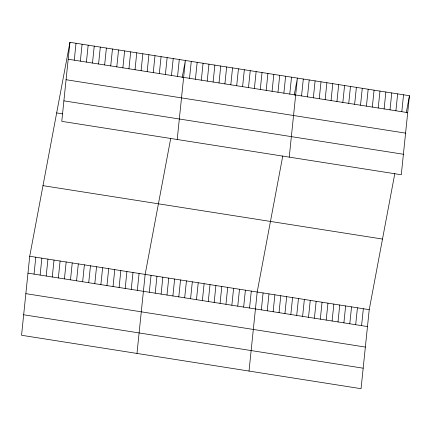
<?xml version="1.0" encoding="UTF-8"?>
<svg xmlns="http://www.w3.org/2000/svg" width="431" height="431" viewBox="0 0 431 431"><rect width="100%" height="100%" fill="white"/><g stroke="black" fill="none" stroke-linecap="round" stroke-linejoin="round"><path stroke-width="0.65" d="M69.941 42.313L61.773 121.343L401.283 174.754L409.45 95.725L69.941 42.313L29.717 256.246L21.55 335.275L361.059 388.687L369.227 309.657L394.807 173.596M34.044 274.116L35.795 257.205M40.121 275.07L41.866 258.158M46.198 276.023L47.943 259.112M74.267 60.178L76.012 43.267M52.27 276.982L54.02 260.071M80.344 61.137L82.089 44.226M58.347 277.936L60.092 261.024M86.415 62.091L88.166 45.18M64.424 278.895L66.169 261.983M92.493 63.05L94.238 46.139M70.495 279.848L72.246 262.937M98.57 64.003L100.315 47.092M76.573 280.802L78.318 263.891M104.641 64.957L106.392 48.046M82.65 281.761L84.395 264.849M110.719 65.916L112.469 49.005M88.721 282.714L90.472 265.803M116.796 66.87L118.541 49.958M94.798 283.673L96.549 266.762M122.873 67.829L124.618 50.917M100.876 284.627L102.621 267.716M128.944 68.782L130.695 51.871M106.953 285.581L108.698 268.669M135.022 69.736L136.767 52.824M113.024 286.54L114.775 269.628M141.099 70.695L142.844 53.783M119.101 287.493L120.847 270.582M147.17 71.648L148.921 54.737M125.179 288.452L126.924 271.541M153.247 72.607L154.993 55.696M131.25 289.406L133.001 272.494M159.325 73.561L161.07 56.65M137.327 290.365L139.073 273.448M165.396 74.515L167.147 57.603M136.983 353.436L145.15 274.407L170.73 138.346M171.473 75.473L173.224 58.562M149.298 292.245L151.049 275.334M155.198 293.172L156.943 276.26M177.55 76.427L179.296 59.516M161.092 294.098L162.843 277.187M177.206 139.504L185.373 60.475L182.168 77.532M166.991 295.03L168.736 278.119M189.521 78.313L191.267 61.401M172.885 295.957L174.636 279.046M195.421 79.239L197.166 62.328M178.784 296.884L180.53 279.972M201.315 80.166L203.06 63.255M184.678 297.81L186.429 280.899M207.214 81.093L208.96 64.181M190.577 298.737L192.323 281.826M213.108 82.025L214.859 65.113M196.471 299.669L198.222 282.758M219.007 82.951L220.753 66.04M202.371 300.596L204.116 283.684M224.901 83.878L226.652 66.967M208.27 301.522L210.016 284.611M230.8 84.805L232.546 67.893M214.164 302.449L215.909 285.537M236.694 85.731L238.445 68.82M220.063 303.376L221.809 286.464M242.594 86.663L244.339 69.752M225.957 304.308L227.708 287.396M248.488 87.59L250.239 70.679M231.856 305.234L233.602 288.323M254.387 88.517L256.133 71.605M237.75 306.161L239.501 289.249M260.281 89.443L262.032 72.532M243.65 307.087L245.395 290.176M266.18 90.37L267.926 73.459M249.544 308.014L251.295 291.103M272.074 91.302L273.825 74.385M249.021 371.059L257.188 292.029L282.768 155.968M277.973 92.229L279.719 75.317M261.337 309.873L263.088 292.961M283.873 93.155L285.618 76.244M267.236 310.799L268.982 293.888M289.767 94.082L291.512 77.171M273.13 311.726L274.881 294.815M289.244 157.126L297.412 78.097L294.206 95.159M279.029 312.653L280.775 295.741M301.56 95.935L303.305 79.024M284.923 313.579L286.674 296.668M307.459 96.867L309.205 79.956M290.823 314.511L292.568 297.6M313.353 97.794L315.104 80.883M296.717 315.438L298.467 298.527M319.252 98.721L320.998 81.809M302.616 316.365L304.361 299.453M325.146 99.647L326.897 82.736M308.515 317.291L310.261 300.38M331.046 100.574L332.791 83.662M314.409 318.218L316.155 301.307M336.94 101.506L338.691 84.595M320.308 319.15L322.054 302.239M342.839 102.433L344.584 85.521M326.202 320.077L327.953 303.165M348.733 103.359L350.484 86.448M332.102 321.003L333.847 304.092M354.632 104.286L356.378 87.374M337.996 321.93L339.747 305.019M360.526 105.212L362.277 88.301M343.895 322.857L345.64 305.945M366.425 106.145L368.171 89.233M349.789 323.789L351.54 306.877M372.319 107.071L374.07 90.16M355.688 324.715L357.434 307.804M378.219 107.998L379.964 91.086M361.582 325.642L363.333 308.731M384.113 108.924L385.864 92.013M390.012 109.851L391.757 92.94M395.911 110.778L397.657 93.866M401.805 111.71L403.551 94.798M406.244 112.787L409.45 95.725M68.19 59.225L407.704 112.636M66.072 79.724L405.582 133.136M63.89 100.843L403.4 154.255M56.666 112.911L62.743 113.865M42.992 185.648L382.502 239.06M29.717 256.246L369.227 309.657M27.972 273.157L367.481 326.569M25.849 293.656L365.364 347.068M23.667 314.775L363.182 368.187"/></g></svg>
